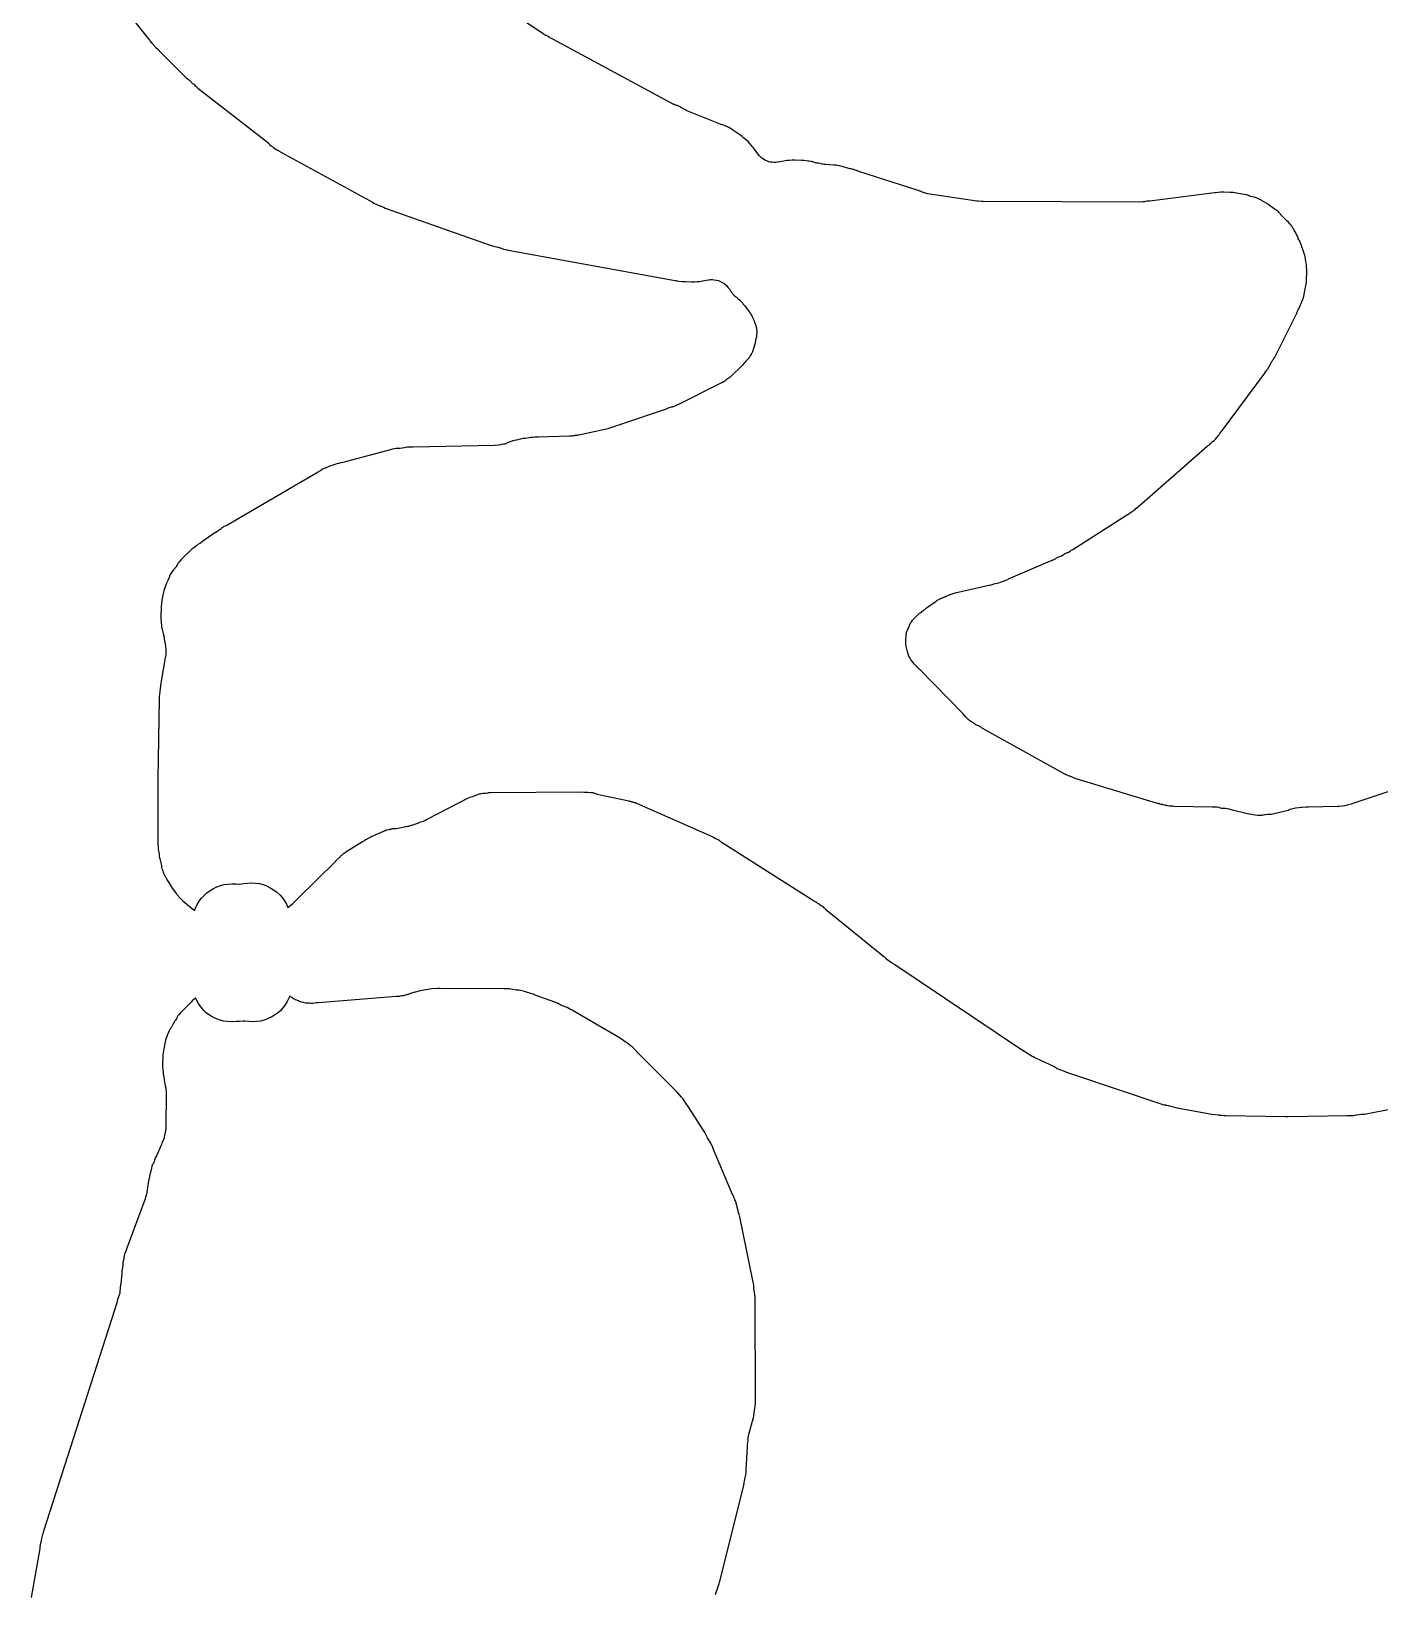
# Model space of a CAD drawing. Header units: millimetres. Extents: x 0 to 300, y 0 to 300.
# Drawn here: x 70.75 to 112.11, y 64.15 to 112.07 of the extents above; entities that cross this region are included whole.
import ezdxf

# ---------------------------------------------------------------- set-up
doc = ezdxf.new("R2010")
doc.units = ezdxf.units.MM
doc.layers.add('CUT', color=7, linetype='CONTINUOUS')

msp = doc.modelspace()

# ---------------------------------------------------------------- linework, layer by layer
at = {"layer": 'CUT'}
for points in [[(72.68, 113.94), (74.38, 111.8), (74.39, 111.78), (74.45, 111.71), (74.46, 111.7), (74.58, 111.56), (74.62, 111.53), (74.65, 111.5), (74.66, 111.49), (74.67, 111.48), (74.67, 111.47), (75.41, 110.74), (75.45, 110.69), (75.48, 110.67), (75.49, 110.65), (75.54, 110.61), (75.55, 110.61), (75.6, 110.56), (75.61, 110.56), (75.63, 110.54), (75.64, 110.53), (75.64, 110.52), (75.69, 110.48), (75.7, 110.47), (75.72, 110.46), (75.74, 110.45), (75.79, 110.39), (75.81, 110.38), (75.86, 110.33), (77.9, 108.74), (77.94, 108.71), (77.97, 108.69), (78, 108.67), (78.02, 108.64), (78.03, 108.64), (78.05, 108.62), (78.06, 108.6), (78.1, 108.57), (78.11, 108.56), (78.12, 108.55), (78.16, 108.53), (78.19, 108.5), (78.24, 108.46), (78.25, 108.46), (78.28, 108.44), (78.29, 108.43), (78.3, 108.42), (78.31, 108.42), (78.33, 108.41), (78.35, 108.39), (78.37, 108.38), (78.39, 108.37), (78.4, 108.37), (78.42, 108.35), (78.43, 108.35), (81.12, 106.88), (81.17, 106.86), (81.18, 106.85), (81.21, 106.84), (81.22, 106.83), (81.26, 106.8), (81.46, 106.71), (81.48, 106.71), (81.52, 106.69), (81.54, 106.68), (81.55, 106.68), (81.61, 106.65), (84.83, 105.51), (84.87, 105.5), (84.97, 105.47), (85.07, 105.45), (85.1, 105.44), (85.11, 105.44), (85.12, 105.43), (85.13, 105.43), (85.17, 105.42), (85.18, 105.41), (85.19, 105.41), (85.23, 105.39), (85.24, 105.39), (85.29, 105.38), (85.3, 105.38), (85.36, 105.37), (85.38, 105.36), (90.5, 104.43), (90.52, 104.43), (90.54, 104.42), (90.56, 104.42), (90.61, 104.41), (90.71, 104.4), (90.77, 104.4), (90.81, 104.4), (91, 104.39), (91.08, 104.39), (91.17, 104.4), (91.18, 104.4), (91.24, 104.4), (91.3, 104.41), (91.34, 104.42), (91.51, 104.45), (91.54, 104.45), (91.58, 104.46), (91.59, 104.46), (91.64, 104.46), (91.69, 104.45), (91.77, 104.44), (91.83, 104.43), (91.87, 104.41), (91.94, 104.37), (91.99, 104.35), (92.02, 104.32), (92.08, 104.26), (92.13, 104.2), (92.17, 104.16), (92.18, 104.15), (92.18, 104.14), (92.19, 104.13), (92.2, 104.11), (92.21, 104.1), (92.21, 104.09), (92.22, 104.08), (92.24, 104.06), (92.25, 104.04), (92.26, 104.03), (92.27, 104.01), (92.29, 103.99), (92.31, 103.97), (92.33, 103.95), (92.34, 103.95), (92.35, 103.94), (92.36, 103.93), (92.37, 103.92), (92.38, 103.92), (92.41, 103.89), (92.49, 103.81), (92.54, 103.76), (92.55, 103.75), (92.57, 103.73), (92.59, 103.7), (92.63, 103.66), (92.63, 103.65), (92.65, 103.64), (92.67, 103.61), (92.69, 103.58), (92.72, 103.54), (92.75, 103.5), (92.82, 103.4), (92.86, 103.32), (92.88, 103.28), (92.88, 103.27), (92.9, 103.23), (92.9, 103.22), (92.91, 103.22), (92.92, 103.17), (92.93, 103.15), (92.94, 103.12), (92.96, 103.09), (92.97, 103.03), (92.99, 102.98), (92.99, 102.93), (93, 102.84), (92.99, 102.75), (92.99, 102.7), (92.97, 102.64), (92.96, 102.59), (92.95, 102.54), (92.95, 102.52), (92.94, 102.48), (92.9, 102.34), (92.89, 102.32), (92.89, 102.31), (92.89, 102.3), (92.88, 102.27), (92.87, 102.26), (92.87, 102.24), (92.86, 102.22), (92.85, 102.2), (92.84, 102.19), (92.84, 102.18), (92.83, 102.17), (92.81, 102.14), (92.8, 102.11), (92.79, 102.09), (92.78, 102.08), (92.76, 102.06), (92.76, 102.05), (92.74, 102.03), (92.68, 101.96), (92.61, 101.88), (92.6, 101.87), (92.56, 101.83), (92.51, 101.78), (92.49, 101.76), (92.27, 101.54), (92.2, 101.47), (92.19, 101.46), (92.17, 101.45), (92.16, 101.45), (92.15, 101.44), (92.14, 101.43), (92.11, 101.41), (92.1, 101.41), (92.05, 101.37), (92.01, 101.33), (92, 101.33), (91.98, 101.32), (91.93, 101.29), (91.92, 101.29), (91.86, 101.26), (90.62, 100.63), (90.58, 100.61), (90.57, 100.61), (90.54, 100.6), (90.53, 100.59), (90.49, 100.57), (90.44, 100.55), (90.43, 100.55), (90.42, 100.55), (90.41, 100.54), (90.38, 100.54), (90.31, 100.52), (90.24, 100.49), (90.22, 100.48), (88.88, 100.03), (88.86, 100.02), (88.85, 100.02), (88.84, 100.02), (88.8, 100), (88.79, 100), (88.77, 99.99), (88.7, 99.97), (88.65, 99.95), (88.64, 99.95), (88.61, 99.94), (88.59, 99.93), (88.55, 99.92), (88.49, 99.9), (88.47, 99.89), (88.43, 99.88), (87.6, 99.69), (87.59, 99.69), (87.55, 99.68), (87.54, 99.68), (87.51, 99.68), (87.49, 99.67), (87.47, 99.67), (87.42, 99.67), (87.4, 99.66), (87.37, 99.66), (87.34, 99.65), (87.3, 99.65), (87.28, 99.65), (87.26, 99.65), (86.3, 99.62), (86.25, 99.62), (86.2, 99.62), (86.12, 99.61), (86.11, 99.61), (86.07, 99.61), (86.02, 99.6), (85.91, 99.58), (85.9, 99.58), (85.89, 99.58), (85.83, 99.58), (85.76, 99.56), (85.63, 99.53), (85.62, 99.53), (85.57, 99.52), (85.52, 99.51), (85.5, 99.5), (85.46, 99.49), (85.44, 99.48), (85.41, 99.47), (85.37, 99.45), (85.36, 99.45), (85.31, 99.43), (85.29, 99.41), (85.28, 99.41), (85.23, 99.41), (85.16, 99.4), (85.14, 99.39), (85.1, 99.38), (84.96, 99.37), (82.46, 99.32), (82.35, 99.32), (82.28, 99.32), (82.2, 99.3), (82.19, 99.3), (82.06, 99.28), (82.05, 99.28), (81.99, 99.28), (81.93, 99.27), (81.83, 99.25), (81.8, 99.24), (80.31, 98.85), (80.27, 98.84), (80.24, 98.84), (80.18, 98.82), (80.15, 98.81), (79.97, 98.75), (79.94, 98.74), (79.81, 98.69), (79.76, 98.67), (79.75, 98.67), (79.7, 98.65), (79.68, 98.64), (79.63, 98.6), (79.6, 98.58), (79.57, 98.57), (79.56, 98.55), (79.55, 98.55), (76.8, 96.94), (76.77, 96.92), (76.72, 96.9), (76.67, 96.88), (76.64, 96.86), (76.62, 96.85), (76.61, 96.84), (76.6, 96.84), (76.59, 96.83), (76.57, 96.81), (76.56, 96.8), (76.54, 96.8), (76.54, 96.79), (76.52, 96.78), (76.51, 96.78), (76.5, 96.76), (76.39, 96.69), (76.38, 96.69), (75.97, 96.4), (75.96, 96.39), (75.94, 96.37), (75.93, 96.37), (75.92, 96.36), (75.88, 96.34), (75.86, 96.33), (75.85, 96.32), (75.84, 96.31), (75.83, 96.3), (75.74, 96.23), (75.69, 96.2), (75.64, 96.16), (75.6, 96.12), (75.5, 96.02), (75.49, 96.01), (75.42, 95.94), (75.4, 95.92), (75.36, 95.88), (75.32, 95.83), (75.31, 95.81), (75.28, 95.79), (75.28, 95.78), (75.27, 95.76), (75.25, 95.75), (75.23, 95.71), (75.21, 95.68), (75.2, 95.66), (75.12, 95.56), (75.1, 95.54), (75.08, 95.51), (75.04, 95.46), (75.04, 95.45), (75.01, 95.41), (74.99, 95.36), (74.99, 95.35), (74.98, 95.32), (74.97, 95.3), (74.95, 95.25), (74.9, 95.14), (74.88, 95.09), (74.82, 94.91), (74.8, 94.83), (74.76, 94.62), (74.74, 94.51), (74.73, 94.45), (74.73, 94.4), (74.73, 94.36), (74.72, 94.16), (74.72, 94.09), (74.73, 93.92), (74.74, 93.86), (74.75, 93.8), (74.76, 93.76), (74.77, 93.71), (74.78, 93.69), (74.78, 93.68), (74.79, 93.66), (74.79, 93.64), (74.8, 93.6), (74.83, 93.49), (74.83, 93.43), (74.84, 93.39), (74.84, 93.36), (74.85, 93.34), (74.86, 93.32), (74.86, 93.3), (74.86, 93.29), (74.86, 93.28), (74.87, 93.21), (74.87, 93.2), (74.88, 93.12), (74.88, 93.11), (74.88, 93.07), (74.88, 93.05), (74.88, 93), (74.88, 92.97), (74.88, 92.96), (74.87, 92.92), (74.87, 92.91), (74.86, 92.85), (74.73, 92.14), (74.72, 92.08), (74.71, 92), (74.69, 91.82), (74.69, 91.81), (74.68, 91.74), (74.67, 91.66), (74.67, 91.6), (74.63, 89.13), (74.63, 89.12), (74.63, 87.19), (74.63, 87.15), (74.64, 87.04), (74.64, 87.03), (74.64, 87), (74.64, 86.98), (74.65, 86.94), (74.67, 86.84), (74.67, 86.83), (74.67, 86.81), (74.67, 86.76), (74.69, 86.69), (74.74, 86.49), (74.74, 86.48), (74.74, 86.47), (74.75, 86.42), (74.76, 86.4), (74.77, 86.36), (74.78, 86.35), (74.78, 86.33), (74.79, 86.32), (74.8, 86.28), (74.81, 86.26), (74.82, 86.23), (74.82, 86.22), (74.83, 86.21), (74.87, 86.13), (74.89, 86.11), (74.89, 86.1), (74.9, 86.09), (74.9, 86.08), (74.91, 86.07), (74.91, 86.06), (74.91, 86.05), (74.95, 85.99), (75.04, 85.84), (75.07, 85.79), (75.2, 85.62), (75.22, 85.6), (75.32, 85.48), (75.36, 85.44), (75.4, 85.4), (75.52, 85.3), (75.54, 85.28), (75.71, 85.15), (75.76, 85.12), (75.77, 85.12), (75.79, 85.18), (75.84, 85.29), (75.9, 85.39), (75.97, 85.48), (76.05, 85.57), (76.14, 85.65), (76.24, 85.72), (76.34, 85.78), (76.44, 85.83), (76.55, 85.87), (76.67, 85.9), (76.78, 85.91), (76.9, 85.92), (76.96, 85.92), (77.05, 85.92), (77.13, 85.91), (77.21, 85.92), (77.26, 85.93), (77.38, 85.94), (77.5, 85.95), (77.51, 85.95), (77.63, 85.94), (77.75, 85.93), (77.86, 85.9), (77.97, 85.86), (78.08, 85.8), (78.18, 85.74), (78.28, 85.67), (78.37, 85.59), (78.45, 85.5), (78.52, 85.4), (78.58, 85.3), (78.62, 85.2), (78.71, 85.27), (78.72, 85.28), (78.77, 85.32), (78.81, 85.36), (78.92, 85.46), (80.09, 86.62), (80.09, 86.63), (80.18, 86.72), (80.22, 86.74), (80.24, 86.77), (80.25, 86.78), (80.26, 86.79), (80.28, 86.8), (80.32, 86.84), (80.34, 86.86), (80.35, 86.86), (80.38, 86.88), (80.4, 86.9), (80.91, 87.22), (80.92, 87.22), (80.96, 87.24), (80.99, 87.27), (81, 87.27), (81.01, 87.28), (81.02, 87.28), (81.03, 87.29), (81.04, 87.29), (81.05, 87.3), (81.07, 87.31), (81.09, 87.32), (81.13, 87.34), (81.15, 87.35), (81.16, 87.36), (81.17, 87.36), (81.2, 87.38), (81.24, 87.4), (81.41, 87.48), (81.45, 87.49), (81.47, 87.5), (81.51, 87.52), (81.52, 87.53), (81.54, 87.53), (81.58, 87.55), (81.59, 87.55), (81.62, 87.56), (81.64, 87.57), (81.65, 87.57), (81.66, 87.58), (81.73, 87.59), (81.75, 87.6), (81.77, 87.6), (81.79, 87.61), (81.81, 87.61), (81.83, 87.62), (81.84, 87.62), (81.85, 87.62), (81.86, 87.62), (81.88, 87.62), (81.94, 87.62), (81.99, 87.63), (82.15, 87.66), (82.19, 87.67), (82.23, 87.68), (82.25, 87.68), (82.29, 87.69), (82.32, 87.69), (82.34, 87.7), (82.36, 87.7), (82.38, 87.71), (82.41, 87.72), (82.42, 87.72), (82.45, 87.73), (82.46, 87.73), (82.63, 87.79), (82.66, 87.81), (82.78, 87.85), (82.82, 87.87), (82.87, 87.9), (84.16, 88.56), (84.21, 88.58), (84.28, 88.6), (84.33, 88.62), (84.34, 88.62), (84.35, 88.62), (84.39, 88.64), (84.4, 88.64), (84.45, 88.66), (84.46, 88.67), (84.49, 88.68), (84.5, 88.68), (84.51, 88.68), (84.54, 88.69), (84.56, 88.69), (84.6, 88.7), (84.61, 88.7), (84.63, 88.7), (84.69, 88.7), (84.75, 88.71), (84.77, 88.72), (84.78, 88.72), (84.84, 88.72), (87.63, 88.74), (87.7, 88.73), (87.76, 88.73), (87.82, 88.73), (87.91, 88.72), (87.97, 88.72), (88, 88.71), (88.02, 88.7), (88.07, 88.69), (88.11, 88.67), (89.08, 88.47), (89.09, 88.46), (89.1, 88.46), (89.12, 88.46), (89.15, 88.45), (89.16, 88.44), (89.2, 88.44), (89.21, 88.43), (89.22, 88.43), (89.23, 88.43), (89.24, 88.42), (89.25, 88.42), (89.27, 88.42), (89.28, 88.41), (89.3, 88.41), (89.31, 88.4), (89.34, 88.39), (89.39, 88.37), (89.4, 88.37), (89.41, 88.36), (91.66, 87.36), (91.68, 87.35), (91.72, 87.32), (91.76, 87.3), (91.79, 87.29), (91.81, 87.28), (91.83, 87.27), (91.85, 87.26), (91.86, 87.25), (91.88, 87.23), (91.91, 87.21), (91.92, 87.2), (91.94, 87.19), (91.98, 87.16), (92, 87.15), (92.02, 87.14), (94.74, 85.41), (94.76, 85.39), (94.82, 85.36), (94.83, 85.36), (94.85, 85.34), (94.86, 85.34), (94.87, 85.33), (94.88, 85.33), (94.88, 85.32), (94.89, 85.32), (94.9, 85.32), (94.91, 85.31), (94.92, 85.31), (94.93, 85.29), (94.94, 85.29), (94.95, 85.28), (95.01, 85.24), (95.02, 85.23), (95.03, 85.23), (95.04, 85.22), (95.06, 85.19), (95.07, 85.19), (95.11, 85.15), (96.9, 83.69), (96.92, 83.68), (96.93, 83.67), (96.95, 83.65), (96.95, 83.64), (96.99, 83.61), (97.13, 83.51), (97.16, 83.5), (97.18, 83.48), (97.22, 83.46), (97.24, 83.45), (101.15, 80.82), (101.16, 80.82), (101.2, 80.79), (101.21, 80.79), (101.22, 80.78), (101.25, 80.76), (101.42, 80.66), (101.45, 80.64), (101.48, 80.63), (101.53, 80.6), (101.57, 80.58), (102.1, 80.33), (102.15, 80.3), (102.16, 80.3), (102.21, 80.26), (102.27, 80.24), (102.48, 80.16), (102.5, 80.15), (102.53, 80.14), (102.55, 80.13), (102.56, 80.13), (102.59, 80.12), (102.61, 80.11), (102.63, 80.11), (102.66, 80.1), (105.49, 79.15), (105.54, 79.14), (105.55, 79.13), (105.58, 79.13), (105.62, 79.12), (105.86, 79.06), (105.9, 79.05), (106.85, 78.88), (106.89, 78.87), (106.97, 78.86), (107.16, 78.84), (107.18, 78.84), (107.21, 78.83), (107.25, 78.83), (107.26, 78.83), (107.33, 78.82), (107.39, 78.82), (109.21, 78.79), (109.22, 78.79), (109.29, 78.79), (109.3, 78.79), (111.11, 78.82), (111.25, 78.82), (111.32, 78.82), (111.39, 78.84), (111.4, 78.84), (111.41, 78.84), (111.55, 78.86), (111.56, 78.86), (111.58, 78.86), (111.64, 78.86), (111.69, 78.87), (112.42, 79.01)], [(114.33, 89.4), (111.25, 88.38), (111.23, 88.37), (111.14, 88.35), (111.12, 88.34), (111.07, 88.33), (111.04, 88.32), (110.96, 88.31), (110.87, 88.3), (110.84, 88.3), (110.82, 88.3), (109.92, 88.27), (109.9, 88.27), (109.85, 88.27), (109.73, 88.26), (109.71, 88.26), (109.63, 88.25), (109.53, 88.24), (109.44, 88.22), (109.4, 88.21), (109.35, 88.2), (109.31, 88.18), (109.3, 88.17), (108.83, 88.06), (108.79, 88.05), (108.77, 88.05), (108.73, 88.05), (108.67, 88.05), (108.61, 88.04), (108.59, 88.04), (108.52, 88.03), (108.5, 88.02), (108.47, 88.02), (108.37, 88.02), (108.28, 88.03), (108.19, 88.05), (108.12, 88.06), (108.09, 88.06), (107.59, 88.18), (107.56, 88.19), (107.5, 88.21), (107.48, 88.21), (107.43, 88.22), (107.38, 88.23), (107.32, 88.23), (107.29, 88.23), (107.28, 88.23), (107.27, 88.23), (107.24, 88.24), (107.2, 88.25), (107.18, 88.26), (107.11, 88.27), (107.05, 88.27), (106.97, 88.27), (105.81, 88.3), (105.76, 88.31), (105.69, 88.31), (105.67, 88.31), (105.66, 88.31), (105.65, 88.31), (105.61, 88.32), (105.59, 88.32), (105.57, 88.33), (105.56, 88.33), (105.55, 88.33), (105.54, 88.33), (105.52, 88.34), (105.47, 88.35), (105.45, 88.35), (105.45, 88.36), (105.43, 88.36), (105.42, 88.36), (105.41, 88.36), (105.38, 88.37), (105.36, 88.38), (105.33, 88.38), (105.31, 88.39), (105.29, 88.39), (102.8, 89.14), (102.72, 89.17), (102.66, 89.2), (102.64, 89.21), (102.61, 89.22), (102.6, 89.23), (102.56, 89.24), (102.54, 89.25), (102.49, 89.27), (102.46, 89.29), (102.45, 89.29), (99.97, 90.67), (99.96, 90.68), (99.9, 90.71), (99.88, 90.72), (99.85, 90.75), (99.83, 90.76), (99.77, 90.78), (99.76, 90.78), (99.75, 90.79), (99.72, 90.8), (99.71, 90.81), (99.7, 90.82), (99.69, 90.82), (99.69, 90.83), (99.68, 90.83), (99.68, 90.84), (99.66, 90.85), (99.64, 90.86), (99.62, 90.87), (99.61, 90.88), (99.6, 90.88), (99.6, 90.89), (99.59, 90.89), (99.58, 90.9), (99.57, 90.9), (99.57, 90.91), (99.56, 90.91), (99.55, 90.92), (99.54, 90.92), (99.53, 90.93), (99.5, 90.96), (99.49, 90.96), (99.48, 90.97), (99.47, 90.98), (99.45, 91), (99.44, 91.01), (99.43, 91.02), (99.42, 91.03), (99.41, 91.04), (99.4, 91.05), (99.38, 91.08), (99.33, 91.14), (97.98, 92.52), (97.97, 92.52), (97.95, 92.54), (97.92, 92.57), (97.92, 92.58), (97.88, 92.61), (97.87, 92.63), (97.85, 92.64), (97.84, 92.65), (97.83, 92.67), (97.79, 92.72), (97.75, 92.77), (97.73, 92.79), (97.71, 92.84), (97.68, 92.89), (97.68, 92.9), (97.66, 92.93), (97.66, 92.94), (97.66, 92.95), (97.66, 92.96), (97.65, 92.97), (97.65, 92.99), (97.64, 93), (97.64, 93.01), (97.63, 93.04), (97.62, 93.09), (97.6, 93.13), (97.6, 93.14), (97.59, 93.16), (97.59, 93.17), (97.58, 93.19), (97.58, 93.21), (97.58, 93.22), (97.57, 93.26), (97.57, 93.29), (97.57, 93.34), (97.57, 93.38), (97.57, 93.45), (97.58, 93.49), (97.58, 93.52), (97.58, 93.56), (97.58, 93.57), (97.58, 93.58), (97.59, 93.61), (97.6, 93.64), (97.62, 93.68), (97.64, 93.73), (97.65, 93.74), (97.65, 93.75), (97.67, 93.79), (97.67, 93.8), (97.68, 93.82), (97.69, 93.85), (97.69, 93.86), (97.71, 93.91), (97.72, 93.92), (97.75, 93.96), (97.78, 94.01), (97.82, 94.05), (97.85, 94.08), (97.86, 94.09), (97.88, 94.11), (97.89, 94.12), (97.92, 94.15), (97.93, 94.16), (97.99, 94.22), (98.04, 94.25), (98.08, 94.29), (98.09, 94.29), (98.11, 94.3), (98.14, 94.33), (98.16, 94.34), (98.21, 94.39), (98.5, 94.59), (98.54, 94.62), (98.57, 94.63), (98.59, 94.64), (98.6, 94.65), (98.62, 94.66), (98.63, 94.66), (98.64, 94.67), (98.65, 94.67), (98.67, 94.68), (98.68, 94.68), (98.69, 94.69), (98.72, 94.7), (98.76, 94.73), (98.77, 94.73), (98.78, 94.73), (98.79, 94.74), (98.8, 94.74), (98.82, 94.75), (98.82, 94.76), (98.86, 94.77), (98.91, 94.79), (98.92, 94.8), (98.96, 94.81), (99.03, 94.83), (99.09, 94.85), (100.12, 95.08), (100.13, 95.08), (100.14, 95.08), (100.19, 95.09), (100.25, 95.11), (100.27, 95.12), (100.43, 95.16), (100.48, 95.18), (100.64, 95.24), (100.7, 95.26), (100.72, 95.28), (102.01, 95.83), (102.02, 95.83), (102.06, 95.85), (102.07, 95.85), (102.09, 95.86), (102.11, 95.87), (102.12, 95.88), (102.16, 95.89), (102.17, 95.9), (102.19, 95.92), (102.2, 95.92), (102.22, 95.93), (102.24, 95.94), (102.25, 95.94), (102.25, 95.95), (102.3, 95.96), (102.35, 95.98), (102.39, 96.01), (102.4, 96.01), (102.42, 96.02), (102.43, 96.03), (102.44, 96.04), (102.45, 96.04), (102.46, 96.05), (102.5, 96.07), (102.51, 96.08), (102.52, 96.08), (102.53, 96.09), (102.54, 96.09), (102.55, 96.1), (102.56, 96.1), (102.61, 96.13), (102.65, 96.16), (102.68, 96.17), (102.7, 96.18), (104.37, 97.25), (104.38, 97.25), (104.43, 97.29), (104.44, 97.29), (104.45, 97.3), (104.46, 97.3), (104.48, 97.31), (104.53, 97.35), (104.59, 97.38), (104.63, 97.43), (104.64, 97.44), (104.65, 97.44), (104.72, 97.51), (106.82, 99.35), (106.84, 99.36), (106.85, 99.37), (106.88, 99.38), (106.92, 99.43), (106.98, 99.49), (107.03, 99.52), (107.07, 99.56), (107.11, 99.61), (107.16, 99.67), (107.18, 99.69), (107.21, 99.73), (107.24, 99.78), (107.26, 99.8), (108.59, 101.59), (108.62, 101.64), (108.63, 101.65), (108.65, 101.68), (108.66, 101.7), (108.68, 101.72), (108.72, 101.79), (108.8, 101.94), (108.81, 101.95), (108.83, 101.99), (108.84, 102), (108.85, 102.02), (108.86, 102.04), (108.89, 102.08), (109.55, 103.38), (109.57, 103.43), (109.59, 103.49), (109.6, 103.5), (109.61, 103.53), (109.63, 103.56), (109.7, 103.73), (109.72, 103.77), (109.74, 103.82), (109.76, 103.88), (109.78, 103.95), (109.79, 104), (109.79, 104.01), (109.8, 104.05), (109.8, 104.06), (109.83, 104.22), (109.85, 104.31), (109.86, 104.37), (109.86, 104.43), (109.86, 104.47), (109.87, 104.67), (109.87, 104.75), (109.86, 104.84), (109.86, 104.85), (109.86, 104.91), (109.85, 104.97), (109.84, 105.01), (109.83, 105.07), (109.83, 105.09), (109.82, 105.16), (109.8, 105.22), (109.74, 105.41), (109.73, 105.43), (109.71, 105.5), (109.65, 105.65), (109.63, 105.68), (109.61, 105.71), (109.61, 105.74), (109.59, 105.79), (109.56, 105.84), (109.54, 105.89), (109.5, 105.95), (109.49, 105.96), (109.49, 105.97), (109.49, 105.98), (109.47, 106), (109.46, 106), (109.45, 106.02), (109.44, 106.03), (109.42, 106.08), (109.41, 106.08), (109.4, 106.09), (109.39, 106.12), (109.36, 106.16), (109.3, 106.23), (109.26, 106.26), (109.25, 106.27), (109.12, 106.4), (109.11, 106.41), (109.08, 106.44), (109.08, 106.45), (109.07, 106.46), (109.04, 106.49), (109.03, 106.51), (108.99, 106.55), (108.95, 106.57), (108.94, 106.58), (108.93, 106.58), (108.93, 106.59), (108.92, 106.6), (108.91, 106.6), (108.91, 106.61), (108.89, 106.62), (108.87, 106.63), (108.72, 106.74), (108.65, 106.79), (108.5, 106.87), (108.49, 106.88), (108.37, 106.94), (108.32, 106.96), (108.26, 106.98), (108.21, 106.99), (108.16, 107), (108.15, 107), (108.12, 107.01), (108.08, 107.03), (108.02, 107.05), (107.96, 107.07), (107.89, 107.08), (107.77, 107.1), (107.67, 107.12), (107.61, 107.13), (107.56, 107.13), (107.52, 107.13), (107.33, 107.14), (107.24, 107.14), (107.07, 107.12), (107.04, 107.12), (106.96, 107.11), (105.06, 106.86), (105.04, 106.86), (104.98, 106.86), (104.91, 106.85), (104.89, 106.84), (104.84, 106.84), (104.75, 106.83), (99.95, 106.85), (99.9, 106.85), (99.79, 106.86), (99.75, 106.86), (98.25, 107.09), (98.24, 107.09), (98.21, 107.1), (98.2, 107.1), (98.19, 107.11), (98.13, 107.12), (98.12, 107.13), (98.11, 107.13), (98.09, 107.14), (98.06, 107.15), (98.05, 107.15), (98.04, 107.16), (98.02, 107.17), (98, 107.17), (97.98, 107.18), (97.92, 107.2), (96.13, 107.77), (96.09, 107.79), (96.08, 107.79), (96.06, 107.8), (96.02, 107.81), (96, 107.82), (95.94, 107.84), (95.9, 107.85), (95.88, 107.85), (95.87, 107.85), (95.68, 107.9), (95.65, 107.91), (95.61, 107.92), (95.57, 107.93), (95.54, 107.94), (95.49, 107.95), (95.48, 107.95), (95.43, 107.96), (95.42, 107.96), (95.36, 107.97), (95.23, 107.98), (95.11, 107.99), (95.09, 107.99), (95.07, 107.99), (95.03, 108), (95.02, 108), (95.01, 108), (94.96, 108.02), (94.89, 108.03), (94.84, 108.03), (94.83, 108.03), (94.82, 108.03), (94.8, 108.04), (94.77, 108.05), (94.76, 108.05), (94.73, 108.06), (94.72, 108.07), (94.68, 108.08), (94.67, 108.08), (94.66, 108.08), (94.6, 108.09), (94.58, 108.09), (94.52, 108.1), (94.46, 108.11), (94.41, 108.11), (94.37, 108.11), (94.17, 108.12), (94.09, 108.12), (94, 108.11), (93.99, 108.11), (93.93, 108.11), (93.87, 108.1), (93.83, 108.09), (93.66, 108.06), (93.63, 108.06), (93.59, 108.05), (93.54, 108.05), (93.47, 108.06), (93.41, 108.06), (93.37, 108.07), (93.31, 108.1), (93.25, 108.12), (93.21, 108.15), (93.16, 108.18), (93.14, 108.2), (93.09, 108.25), (93.04, 108.31), (92.9, 108.5), (92.88, 108.52), (92.78, 108.64), (92.74, 108.69), (92.69, 108.73), (92.64, 108.77), (92.6, 108.8), (92.59, 108.81), (92.56, 108.83), (92.55, 108.84), (92.51, 108.87), (92.36, 108.98), (92.33, 109), (92.32, 109.01), (92.3, 109.02), (92.3, 109.03), (92.27, 109.04), (92.24, 109.06), (92.19, 109.1), (92.15, 109.12), (92.14, 109.12), (92.1, 109.14), (92.06, 109.16), (91.98, 109.19), (91.95, 109.2), (91.91, 109.21), (90.89, 109.62), (90.86, 109.63), (90.85, 109.64), (90.83, 109.65), (90.8, 109.67), (90.78, 109.68), (90.75, 109.69), (90.72, 109.7), (90.7, 109.72), (90.68, 109.73), (90.67, 109.73), (90.64, 109.75), (90.62, 109.76), (90.61, 109.77), (90.6, 109.77), (90.59, 109.78), (90.57, 109.79), (90.56, 109.79), (90.55, 109.8), (90.52, 109.81), (90.51, 109.81), (90.5, 109.82), (90.49, 109.82), (90.48, 109.83), (90.46, 109.83), (90.45, 109.84), (90.44, 109.84), (86.75, 111.83), (86.71, 111.85), (86.66, 111.87), (86.65, 111.88), (86.64, 111.88), (86.63, 111.89), (86.59, 111.92), (86.54, 111.94), (86.53, 111.94), (86.49, 111.96), (86.47, 111.98), (84.16, 113.52)], [(91.74, 64.13), (91.75, 64.16), (91.81, 64.34), (91.83, 64.4), (91.84, 64.43), (91.85, 64.46), (91.86, 64.5), (91.87, 64.54), (92.6, 67.43), (92.61, 67.48), (92.61, 67.5), (92.62, 67.53), (92.62, 67.55), (92.62, 67.56), (92.63, 67.6), (92.65, 67.72), (92.67, 67.8), (92.68, 67.86), (92.68, 67.92), (92.68, 67.96), (92.72, 68.66), (92.72, 68.69), (92.72, 68.74), (92.72, 68.76), (92.73, 68.78), (92.73, 68.8), (92.74, 68.84), (92.74, 68.91), (92.74, 68.93), (92.74, 68.95), (92.75, 68.97), (92.75, 68.99), (92.76, 69.03), (92.76, 69.04), (92.77, 69.07), (92.83, 69.3), (92.84, 69.32), (92.84, 69.34), (92.85, 69.35), (92.85, 69.37), (92.86, 69.41), (92.9, 69.54), (92.91, 69.62), (92.94, 69.84), (92.95, 69.88), (92.96, 70.03), (92.96, 70.07), (92.96, 70.12), (92.95, 73.11), (92.95, 73.16), (92.95, 73.2), (92.94, 73.34), (92.93, 73.38), (92.91, 73.52), (92.91, 73.53), (92.91, 73.54), (92.91, 73.61), (92.9, 73.67), (92.88, 73.76), (92.48, 75.71), (92.47, 75.73), (92.47, 75.74), (92.46, 75.78), (92.45, 75.81), (92.44, 75.84), (92.43, 75.89), (92.37, 76.13), (92.36, 76.18), (92.33, 76.23), (92.31, 76.28), (92.3, 76.32), (92.28, 76.37), (92.25, 76.42), (92.23, 76.47), (91.68, 77.77), (91.67, 77.81), (91.65, 77.84), (91.62, 77.91), (91.58, 77.98), (91.55, 78.03), (91.54, 78.05), (91.52, 78.08), (91.49, 78.13), (91.46, 78.19), (91.46, 78.2), (91.45, 78.22), (91.44, 78.24), (91.42, 78.28), (91.41, 78.3), (91.38, 78.35), (90.9, 79.09), (90.88, 79.12), (90.86, 79.15), (90.74, 79.33), (90.69, 79.38), (90.56, 79.53), (90.53, 79.56), (89.32, 80.77), (89.32, 80.78), (89.26, 80.84), (89.24, 80.86), (89.23, 80.87), (89.18, 80.92), (89.12, 80.96), (89.11, 80.97), (89.01, 81.06), (88.97, 81.08), (88.93, 81.11), (88.85, 81.16), (88.81, 81.19), (88.8, 81.19), (88.76, 81.22), (88.74, 81.23), (87.37, 82.03), (87.34, 82.05), (87.32, 82.06), (87.29, 82.07), (87.19, 82.13), (87.13, 82.15), (87.08, 82.17), (87.04, 82.18), (87.02, 82.19), (86.99, 82.2), (86.94, 82.23), (86.91, 82.25), (86.9, 82.25), (86.89, 82.26), (86.87, 82.27), (86.81, 82.29), (86.21, 82.51), (86.19, 82.52), (86.15, 82.54), (86.1, 82.55), (85.91, 82.61), (85.88, 82.62), (85.8, 82.64), (85.72, 82.66), (85.65, 82.66), (85.64, 82.66), (85.62, 82.66), (85.51, 82.68), (85.43, 82.7), (85.36, 82.7), (85.25, 82.7), (83.29, 82.71), (83.25, 82.71), (83.22, 82.71), (83.04, 82.7), (82.96, 82.69), (82.8, 82.66), (82.79, 82.66), (82.74, 82.65), (82.73, 82.65), (82.68, 82.64), (82.54, 82.6), (82.53, 82.6), (82.47, 82.59), (82.41, 82.57), (82.38, 82.56), (82.35, 82.55), (82.31, 82.53), (82.3, 82.53), (82.29, 82.53), (82.28, 82.52), (82.27, 82.52), (82.25, 82.52), (82.19, 82.5), (82.18, 82.49), (82.17, 82.49), (82.12, 82.49), (82.07, 82.48), (82.04, 82.47), (82.02, 82.47), (81.99, 82.47), (81.94, 82.47), (79.56, 82.27), (79.55, 82.27), (79.51, 82.27), (79.49, 82.27), (79.43, 82.26), (79.39, 82.25), (79.34, 82.25), (79.28, 82.26), (79.23, 82.26), (79.19, 82.26), (79.17, 82.26), (79.1, 82.28), (79.04, 82.29), (79.01, 82.3), (78.99, 82.31), (78.95, 82.33), (78.94, 82.33), (78.92, 82.34), (78.9, 82.35), (78.85, 82.37), (78.84, 82.38), (78.82, 82.39), (78.81, 82.39), (78.8, 82.4), (78.79, 82.4), (78.79, 82.41), (78.78, 82.41), (78.76, 82.43), (78.75, 82.43), (78.73, 82.45), (78.71, 82.46), (78.7, 82.47), (78.68, 82.48), (78.65, 82.42), (78.6, 82.31), (78.54, 82.21), (78.47, 82.12), (78.39, 82.03), (78.3, 81.96), (78.21, 81.89), (78.11, 81.83), (78, 81.78), (77.89, 81.74), (77.78, 81.71), (77.66, 81.7), (77.55, 81.69), (77.43, 81.7), (77.31, 81.71), (77.25, 81.71), (77.14, 81.7), (77.04, 81.7), (76.92, 81.69), (76.89, 81.69), (76.77, 81.7), (76.65, 81.71), (76.54, 81.74), (76.43, 81.78), (76.32, 81.83), (76.22, 81.9), (76.12, 81.97), (76.03, 82.05), (75.96, 82.14), (75.89, 82.23), (75.83, 82.34), (75.79, 82.42), (75.69, 82.33), (75.65, 82.29), (75.48, 82.12), (75.45, 82.09), (75.4, 82.04), (75.38, 82.02), (75.36, 82), (75.32, 81.96), (75.28, 81.91), (75.26, 81.89), (75.2, 81.79), (75.2, 81.78), (75.16, 81.73), (75.15, 81.72), (75.14, 81.7), (75.13, 81.68), (75.11, 81.65), (75.05, 81.53), (75.04, 81.52), (75.03, 81.51), (75.03, 81.5), (75.02, 81.49), (75.02, 81.48), (75.01, 81.47), (75, 81.46), (74.98, 81.41), (74.95, 81.34), (74.93, 81.3), (74.87, 81.13), (74.86, 81.08), (74.85, 81.03), (74.82, 80.86), (74.8, 80.74), (74.79, 80.69), (74.79, 80.64), (74.79, 80.6), (74.78, 80.4), (74.78, 80.35), (74.78, 80.31), (74.8, 80.15), (74.8, 80.14), (74.8, 80.09), (74.81, 80.05), (74.83, 79.92), (74.83, 79.91), (74.85, 79.79), (74.86, 79.73), (74.88, 79.67), (74.88, 79.62), (74.89, 79.56), (74.89, 79.53), (74.89, 79.51), (74.88, 78.46), (74.88, 78.44), (74.88, 78.43), (74.88, 78.42), (74.88, 78.41), (74.88, 78.39), (74.87, 78.36), (74.87, 78.34), (74.86, 78.31), (74.86, 78.29), (74.85, 78.27), (74.85, 78.26), (74.85, 78.25), (74.84, 78.2), (74.84, 78.18), (74.83, 78.16), (74.83, 78.15), (74.83, 78.13), (74.82, 78.11), (74.82, 78.1), (74.77, 77.99), (74.76, 77.97), (74.75, 77.93), (74.59, 77.58), (74.56, 77.53), (74.55, 77.51), (74.53, 77.45), (74.52, 77.41), (74.5, 77.36), (74.49, 77.34), (74.47, 77.31), (74.45, 77.26), (74.44, 77.2), (74.41, 77.07), (74.4, 77.05), (74.4, 77.03), (74.39, 77.01), (74.39, 77), (74.35, 76.8), (74.34, 76.74), (74.34, 76.72), (74.33, 76.68), (74.32, 76.62), (74.32, 76.61), (74.32, 76.6), (74.31, 76.54), (74.31, 76.53), (74.3, 76.48), (74.29, 76.43), (74.28, 76.4), (74.28, 76.39), (74.27, 76.37), (74.25, 76.31), (74.24, 76.26), (73.68, 74.75), (73.67, 74.72), (73.67, 74.71), (73.66, 74.7), (73.66, 74.68), (73.65, 74.65), (73.63, 74.62), (73.61, 74.57), (73.6, 74.51), (73.59, 74.46), (73.59, 74.42), (73.59, 74.4), (73.58, 74.38), (73.56, 74.32), (73.56, 74.25), (73.56, 74.23), (73.56, 74.21), (73.54, 74.1), (73.53, 74.05), (73.53, 74.01), (73.53, 73.96), (73.5, 73.66), (73.5, 73.64), (73.49, 73.61), (73.48, 73.56), (73.48, 73.5), (73.47, 73.45), (73.47, 73.43), (73.47, 73.4), (73.47, 73.38), (73.47, 73.37), (73.45, 73.32), (73.44, 73.29), (73.42, 73.23), (73.4, 73.17), (73.39, 73.13), (73.39, 73.1), (71.14, 66.1), (71.13, 66.07), (71.13, 66.06), (71.12, 66.03), (71.11, 66.01), (71.06, 65.84), (71.05, 65.78), (71.05, 65.77), (71.05, 65.76), (71.04, 65.73), (71.04, 65.72), (71.03, 65.7), (71.02, 65.65), (71.02, 65.63), (71.01, 65.6), (71.01, 65.55), (71.01, 65.54), (70.75, 64.03)]]:
    msp.add_lwpolyline(points, dxfattribs=at)

doc.saveas('drawing.dxf')
